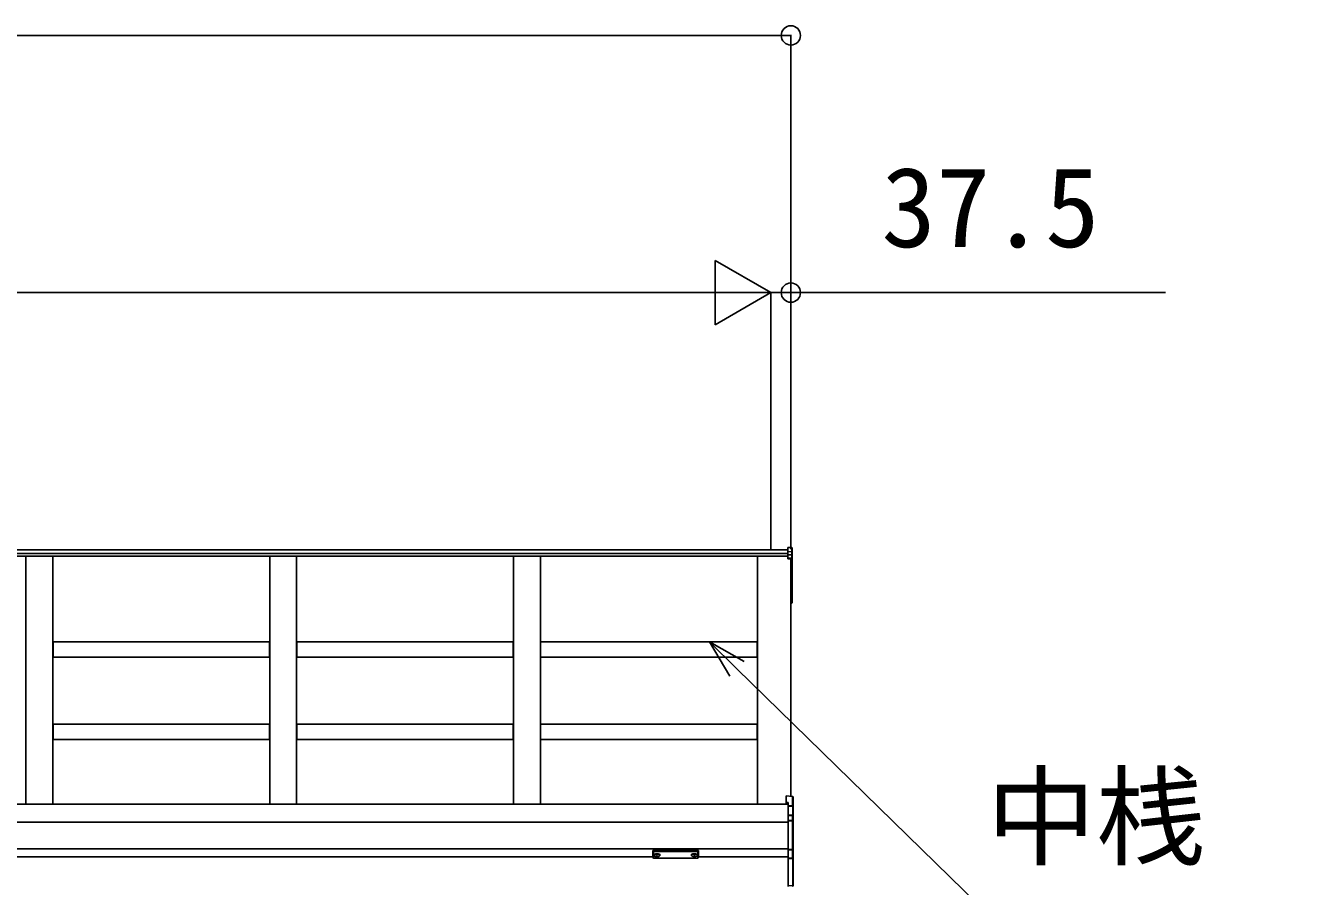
# Model space of a CAD drawing. Units: millimetres, scale not verified. Extents: x -10500 to 10500, y -15600 to 15524.
# Drawn here: x -5543 to -3135, y -2265 to -659 of the extents above; entities that cross this region are included whole.
import ezdxf
from ezdxf.enums import TextEntityAlignment as Align

# ---------------------------------------------------------------- set-up
doc = ezdxf.new("R2010")
doc.units = ezdxf.units.MM
doc.header["$LTSCALE"] = 80
doc.layers.add('0-5_YKK_A1', color=4, linetype='Continuous')
doc.layers.add('0-6_YKK_D', color=6, linetype='Continuous')
doc.styles.add('ＭＳ ゴシック', font='')
doc.styles.get('ＭＳ ゴシック').set_extended_font_data('MS Gothic')

msp = doc.modelspace()

# ---------------------------------------------------------------- linework, layer by layer
at = {"layer": '0-5_YKK_A1'}
for p, q in [((-4121, -1637.27), (-7825, -1637.27)), ((-4113.94, -1633.24), (-4121, -1632.81)), ((-4121, -1640.86), (-4121, -1632.81)), ((-4113.94, -1641.25), (-4113.94, -1633.24)), ((-4113, -1634.26), (-4113, -1642.16)), ((-4121, -1644.21), (-7825, -1644.21)), ((-4121, -1649.45), (-7825, -1649.45)), ((-5543, -1649.45), (-5543, -2112.17)), ((-5493, -1649.45), (-5493, -2112.17)), ((-5088, -1649.45), (-5088, -2112.17)), ((-5038, -1649.45), (-5038, -2112.17)), ((-4633, -1649.45), (-4633, -2112.17)), ((-4583, -1649.45), (-4583, -2112.17)), ((-4178, -2112.17), (-4178, -1649.45)), ((-4113.94, -1641.25), (-4121, -1640.86)), ((-4121, -1646.65), (-4121, -1640.86)), ((-4113.94, -1647.05), (-4121, -1646.65)), ((-4121, -1652.38), (-4121, -1646.65)), ((-4121, -1652.38), (-4113.94, -1652.73)), ((-4121, -1654.53), (-4121, -1653.54)), ((-4121, -1654.53), (-4115.5, -1654.8)), ((-4115.5, -2097.51), (-4115.5, -1654.8)), ((-4115.5, -1654.8), (-4115.5, -1704.77)), ((-4115.5, -1654.8), (-4115.5, -1715.34)), ((-4113.94, -1647.05), (-4113.94, -1641.25)), ((-4113.94, -1652.73), (-4113.94, -1647.05)), ((-4113.94, -1716.22), (-4113.94, -1653.89)), ((-4113, -1642.16), (-4113, -1647.96)), ((-4113, -1647.96), (-4113, -1653.72)), ((-4113, -1653.72), (-4113, -1716.04)), ((-4115.5, -1716.33), (-4113.94, -1716.22)), ((-4115.5, -1717.15), (-4113.93, -1717.04)), ((-4113.94, -1735.87), (-4113.94, -1717.04)), ((-4113, -1716.04), (-4113, -1735.87)), ((-4115.5, -1735.98), (-4113.94, -1735.87)), ((-4115.5, -1736.98), (-4113.93, -1736.87)), ((-4113, -1735.87), (-4113.94, -1735.87)), ((-4120.5, -2112.17), (-7825.5, -2112.17)), ((-4124, -2096.91), (-4112.43, -2097.73)), ((-4124, -2096.91), (-4124, -2096.92)), ((-4124, -2096.92), (-4112.44, -2097.74)), ((-4120.5, -2109.03), (-4120.5, -2115.07)), ((-4120.5, -2116.05), (-4111.97, -2116.49)), ((-4120.5, -2116.05), (-4120.5, -2132.59)), ((-4112.44, -2097.74), (-4112.43, -2097.73)), ((-4112.44, -2097.74), (-4112.44, -2115.48)), ((-4111.97, -2116.55), (-4111.5, -2116.55)), ((-4111.97, -2116.55), (-4111.97, -2134.57)), ((-4111.5, -2116.55), (-4111.5, -2098.73)), ((-4111.5, -2135.37), (-4111.5, -2116.55)), ((-4120.5, -2133.57), (-4113.44, -2133.93)), ((-4120.5, -2133.57), (-4120.5, -2142.1)), ((-4120.5, -2143.08), (-4112.44, -2143.49)), ((-4120.5, -2143.08), (-4120.5, -2196.73)), ((-4113.44, -2133.93), (-4113.44, -2134.14)), ((-4112.44, -2134.46), (-4112.44, -2142.51)), ((-4111.5, -2143.49), (-4111.5, -2135.37)), ((-4120.5, -2145.5), (-7825.5, -2145.5)), ((-4112.44, -2143.49), (-4112.44, -2196.37)), ((-4120.5, -2195.5), (-7825.5, -2195.5)), ((-4373, -2210.5), (-7573, -2210.5)), ((-4373, -2198.81), (-4373, -2199.86)), ((-4373, -2199.86), (-4373, -2211.84)), ((-4372, -2200.23), (-4372, -2198.5)), ((-4372, -2198.5), (-4289, -2198.5)), ((-4330.5, -2200.23), (-4372, -2200.23)), ((-4372, -2212.79), (-4372, -2200.7)), ((-4372, -2212.79), (-4372, -2212.84)), ((-4371.4, -2206.71), (-4371.4, -2207.19)), ((-4368, -2209.35), (-4368, -2209.64)), ((-4366, -2208.45), (-4366, -2208.99)), ((-4366, -2208.45), (-4365, -2208.45)), ((-4366, -2209.89), (-4366, -2209.94)), ((-4365, -2208.45), (-4365, -2208.99)), ((-4365, -2209.89), (-4365, -2209.94)), ((-4363, -2209.35), (-4363, -2209.64)), ((-4359.6, -2206.71), (-4359.6, -2207.19)), ((-4289, -2200.23), (-4330.5, -2200.23)), ((-4330.5, -2200.7), (-4289, -2200.7)), ((-4301.4, -2206.71), (-4301.4, -2207.19)), ((-4298, -2209.35), (-4298, -2209.64)), ((-4296, -2208.45), (-4296, -2208.99)), ((-4295, -2208.45), (-4296, -2208.45)), ((-4296, -2209.89), (-4296, -2209.94)), ((-4295, -2208.45), (-4295, -2208.99)), ((-4295, -2209.89), (-4295, -2209.94)), ((-4293, -2209.35), (-4293, -2209.64)), ((-4289.6, -2206.71), (-4289.6, -2207.19)), ((-4289, -2198.5), (-4289, -2200.23)), ((-4289, -2200.23), (-4289, -2200.7)), ((-4289, -2200.7), (-4289, -2212.79)), ((-4289, -2212.79), (-4289, -2212.84)), ((-4288, -2199.86), (-4288, -2198.81)), ((-4288, -2211.84), (-4288, -2199.86)), ((-4120.5, -2210.5), (-4288, -2210.5)), ((-4112.44, -2196.37), (-4120.5, -2196.73)), ((-4120.5, -2196.73), (-4120.5, -2197.68)), ((-4120.5, -2197.68), (-4112.44, -2197.32)), ((-4120.5, -2197.68), (-4120.5, -2213)), ((-4113.44, -2212.69), (-4120.5, -2213)), ((-4120.5, -2213), (-4120.5, -2213.96)), ((-4120.5, -2213.96), (-4113.44, -2213.64)), ((-4120.5, -2213.96), (-4120.5, -2264.81)), ((-4113.44, -2212.23), (-4113.44, -2212.69)), ((-4112.03, -2211.73), (-4112.5, -2211.73)), ((-4111.5, -2196.37), (-4112.44, -2196.37)), ((-4112.44, -2197.32), (-4112.44, -2211.72)), ((-4111.97, -2211.65), (-4111.97, -2264.29)), ((-4111.6, -2211.3), (-4111.58, -2211.25)), ((-4111.5, -2210.89), (-4111.5, -2196.37)), ((-4111.5, -2264.29), (-4111.5, -2210.89)), ((-4111.97, -2264.29), (-4120.5, -2264.81)), ((-4120.5, -2264.81), (-4120.5, -2265.81)), ((-4111.5, -2264.29), (-4111.97, -2264.29)), ((-4111.5, -2264.31), (-4111.5, -2264.29))]:
    msp.add_line(p, q, dxfattribs=at)
for points in [[(-4113.94, -1653.89), (-4121, -1653.54), (-4121, -1652.38)], [(-5088.5, -1837.83), (-5088.5, -1809.1), (-5492.5, -1809.1)], [(-5088.5, -1837.83), (-5492.5, -1837.83), (-5492.5, -1809.1)], [(-4633.5, -1837.83), (-4633.5, -1809.1), (-5037.5, -1809.1)], [(-4633.5, -1837.83), (-5037.5, -1837.83), (-5037.5, -1809.1)], [(-4178.5, -1837.83), (-4178.5, -1809.1), (-4582.5, -1809.1)], [(-4178.5, -1837.83), (-4582.5, -1837.83), (-4582.5, -1809.1)], [(-5088.5, -1991.69), (-5088.5, -1962.95), (-5492.5, -1962.95)], [(-5088.5, -1991.69), (-5492.5, -1991.69), (-5492.5, -1962.95)], [(-4633.5, -1991.69), (-4633.5, -1962.95), (-5037.5, -1962.95)], [(-4633.5, -1991.69), (-5037.5, -1991.69), (-5037.5, -1962.95)], [(-4178.5, -1991.69), (-4178.5, -1962.95), (-4582.5, -1962.95)], [(-4178.5, -1991.69), (-4582.5, -1991.69), (-4582.5, -1962.95)], [(-4124, -2096.92), (-4124, -2108.82), (-4120.5, -2109.03)], [(-4124, -2108.82), (-4124, -2110.3), (-4120.5, -2110.51)], [(-4112.44, -2115.48), (-4120.5, -2115.07), (-4120.5, -2116.05)], [(-4113.44, -2132.95), (-4120.5, -2132.59), (-4120.5, -2133.57)], [(-4112.44, -2142.51), (-4120.5, -2142.1), (-4120.5, -2143.08)], [(-4111.5, -2196.37), (-4111.5, -2143.49), (-4112.44, -2143.49)], [(-4372, -2200.23), (-4372, -2200.7), (-4330.5, -2200.7)], [(-4288.95, -2212.79), (-4330.5, -2212.79), (-4372, -2212.79)], [(-4289, -2212.84), (-4330.5, -2212.84), (-4372, -2212.84)]]:
    msp.add_lwpolyline(points, dxfattribs=at)
for centre, radius, start, end in [((-4119.93, -1653.31), 6.01, 354.48477, 5.51523), ((-4113.99, -1653.72), 0.991, 0.4063, 86.96957), ((-4113.72, -1652.43), 1.47, 261.53025, 299.38714), ((-4113.72, -1714.76), 1.47, 261.53025, 299.38714), ((-4117.32, -1716.67), 3.41, 353.72624, 7.61242), ((-4114, -1716.04), 1, 274.05287, 0), ((-4114, -1735.87), 1, 274.16896, 0), ((-4117.56, -1736.41), 3.67, 352.85108, 8.48732), ((-4112.49, -2098.73), 0.991, 0.40584, 86.97008), ((-4112.5, -2098.73), 1, 0, 85.94713), ((-4113.83, -2099.46), 17.14, 276.22031, 277.79057), ((-4107.58, -2133.44), 5.88, 175.20701, 184.79299), ((-4113.6, -2134.47), 1.53, 357.8406, 84.03877), ((-4113.44, -2134.88), 0.943, 29.86898, 89.92901), ((-4113.5, -2135.15), 1.01, 56.26385, 86.58582), ((-4112.11, -2131.58), 2.88, 253.0604, 266.13514), ((-4112.43, -2135.4), 0.948, 27.35795, 90.36986), ((-4118.3, -2143), 5.88, 355.20701, 4.79299), ((-4112.49, -2143.5), 0.991, 0.40619, 86.96973), ((-4372, -2211.84), 1, 180, 270), ((-4372.02, -2211.82), 0.978, 181.38954, 271.32481), ((-4289, -2211.84), 1, 270, 0), ((-4288.98, -2211.82), 0.978, 268.67519, 358.61046), ((-4106.18, -2213.16), 7.27, 176.24691, 183.75309), ((-4113.43, -2211.75), 0.934, 269.64778, 1.4246), ((-4113.65, -2212.01), 1.65, 277.46911, 9.68175), ((-4113.49, -2211.22), 1.02, 273.03652, 317.009), ((-4112.27, -2212.7), 0.959, 88.1105, 121.19902), ((-4112.39, -2210.8), 0.924, 266.75197, 330.63506), ((-4112.31, -2211.31), 0.432, 252.551, 278.48321), ((-4119.69, -2196.84), 7.27, 356.24692, 3.75308), ((-4112.47, -2196.34), 0.974, 272.06726, 358.71976), ((-4112.27, -2211), 0.735, 271.76625, 335.83652), ((-4112.5, -2264.31), 1, 273.5, 0), ((-4111.86, -2262.33), 2.02, 266.82893, 280.17093)]:
    msp.add_arc(centre, radius, start, end, dxfattribs=at)
for centre, major_axis, ratio, start_param, end_param in [((-4114, -1634.26), (0, 1.02), 0.984808, 4.712389, 6.2220988), ((-4114, -1642.16), (1, 0), 0.91288, 6.2831853, 7.7928951), ((-4114, -1647.96), (1, 0), 0.91288, 6.2831853, 7.7928951), ((-4112.5, -2116.47), (-0.06, 1), 0.523026, 4.6560975, 6.0492328), ((-4112.5, -2116.47), (-0.763, 0.703), 0.920019, 3.9615221, 5.3546574), ((-4112.47, -2116.55), (0.151, 0.485), 0.981495, 5.0201226, 5.1366971), ((-4112.5, -2116.55), (0.7, 0.718), 0.994621, 5.4882711, 5.6048457), ((-4111.94, -2134.24), (-1.5, 0.1), 0.175628, 0.0112557, 1.2422151), ((-4112.5, -2135.45), (-0.8, -0.652), 0.919538, 2.4988754, 2.9276223), ((-4372, -2198.81), (-1, 0), 0.315299, 4.712389, 6.2831853), ((-4372, -2199.86), (-1, 0), 0.366615, 0, 1.5707963), ((-4372, -2199.86), (-1, 0), 0.843474, 0, 1.5707963), ((-4365.5, -2206.71), (-5.9, 0), 0.300706, 3.1415927, 6.2831853), ((-4365.5, -2207.19), (-5.9, 0), 0.300706, 3.1415927, 6.2831853), ((-4365.5, -2207.19), (-5.9, 0), 0.46726, 6.2831853, 9.424778), ((-4367, -2207.19), (-4.4, 0), 0.502493, 1.3415201, 1.5707963), ((-4367, -2207.19), (-4.4, 0), 0.570835, 1.3415201, 1.5707963), ((-4367, -2208.99), (1, 0), 0.417642, 4.712389, 6.2831853), ((-4367, -2209.89), (1, 0), 0.18377, 6.2831853, 7.8539816), ((-4364, -2208.99), (-1, 0), 0.417642, 0, 1.5707963), ((-4364, -2209.89), (-1, 0), 0.18377, 4.712389, 6.2831853), ((-4364, -2209.89), (-1, 0), 0.18377, 4.712389, 6.2831853), ((-4364, -2207.19), (4.4, 0), 0.502493, 4.712389, 4.9416652), ((-4364, -2207.19), (4.4, 0), 0.570835, 4.712389, 4.9416652), ((-4295.5, -2206.71), (5.9, 0), 0.300706, 0, 3.1415927), ((-4295.5, -2207.19), (5.9, 0), 0.300706, 0, 3.1415927), ((-4295.5, -2207.19), (5.9, 0), 0.46726, 3.1415927, 6.2831853), ((-4297, -2207.19), (-4.4, 0), 0.502493, 1.3415201, 1.5707963), ((-4297, -2207.19), (-4.4, 0), 0.570835, 1.3415201, 1.5707963), ((-4297, -2208.99), (1, 0), 0.417642, 4.712389, 6.2831853), ((-4297, -2209.89), (1, 0), 0.18377, 6.2831853, 7.8539816), ((-4297, -2209.89), (1, 0), 0.18377, 6.2831853, 7.8539816), ((-4294, -2208.99), (-1, 0), 0.417642, 0, 1.5707963), ((-4294, -2209.89), (-1, 0), 0.18377, 4.712389, 6.2831853), ((-4294, -2207.19), (4.4, 0), 0.502493, 4.712389, 4.9416652), ((-4294, -2207.19), (4.4, 0), 0.570835, 4.712389, 4.9416652), ((-4289, -2198.81), (-1, 0), 0.315299, 3.1415927, 4.712389), ((-4289, -2199.86), (-1, 0), 0.366615, 1.5707963, 3.1415927), ((-4289, -2199.86), (-1, 0), 0.843474, 1.5707963, 3.1415927), ((-4111.94, -2212.14), (-1.5, -0.11), 0.313866, 5.0298904, 6.2608498), ((-4112.5, -2210.75), (-0.847, 0.62), 0.858441, 3.2958814, 3.7028932), ((-4112.5, -2264.31), (-0.061, 0.998), 0.530468, 3.1415927, 4.6513025), ((-4112, -2264.28), (-0.03, 1), 0.030439, 4.6522342, 4.7095938)]:
    msp.add_ellipse(centre, major_axis=major_axis, ratio=ratio, start_param=start_param, end_param=end_param, dxfattribs=at)
at = {"layer": '0-6_YKK_D'}
for p, q in [((-7830.5, -677.27), (-4115.5, -677.27)), ((-4115.5, -1636.27), (-4115.5, -676.27)), ((-4153, -1157.27), (-4256.92, -1097.27)), ((-4256.92, -1097.27), (-4256.92, -1217.27)), ((-7673, -1157.27), (-4273, -1157.27)), ((-4153, -1157.27), (-4360.85, -1157.27)), ((-4153, -1157.27), (-4256.92, -1217.27)), ((-4153, -1157.27), (-4225, -1157.27)), ((-4153, -1636.27), (-4153, -1156.27)), ((-4153, -1636.27), (-4153, -1156.27)), ((-4153, -1157.27), (-4115.5, -1157.27)), ((-4115.5, -1636.27), (-4115.5, -1156.27)), ((-4115.5, -1157.27), (-3416.27, -1157.27))]:
    msp.add_line(p, q, dxfattribs=at)
for points in [[(-4202.56, -1845.65), (-4267.53, -1809.1), (-4229.54, -1873.23)], [(-4267.53, -1809.1), (-4216.05, -1859.44), (-3739.03, -2325.88), (-3135.15, -2325.88)]]:
    msp.add_lwpolyline(points, dxfattribs=at)
for centre in [(-4115.5, -677.27), (-4115.5, -1157.27)]:
    msp.add_circle(centre, 18, dxfattribs=at)

# ---------------------------------------------------------------- texts
at = {"layer": '0-6_YKK_D', "style": 'ＭＳ ゴシック'}
for s, p in [('37.5', (-3946.57, -1117.27)), ('中桟', (-3750.2, -2255.32))]:
    msp.add_text(s, height=149.6, dxfattribs=at).set_placement(p, align=Align.BOTTOM_LEFT)

doc.saveas('drawing.dxf')
